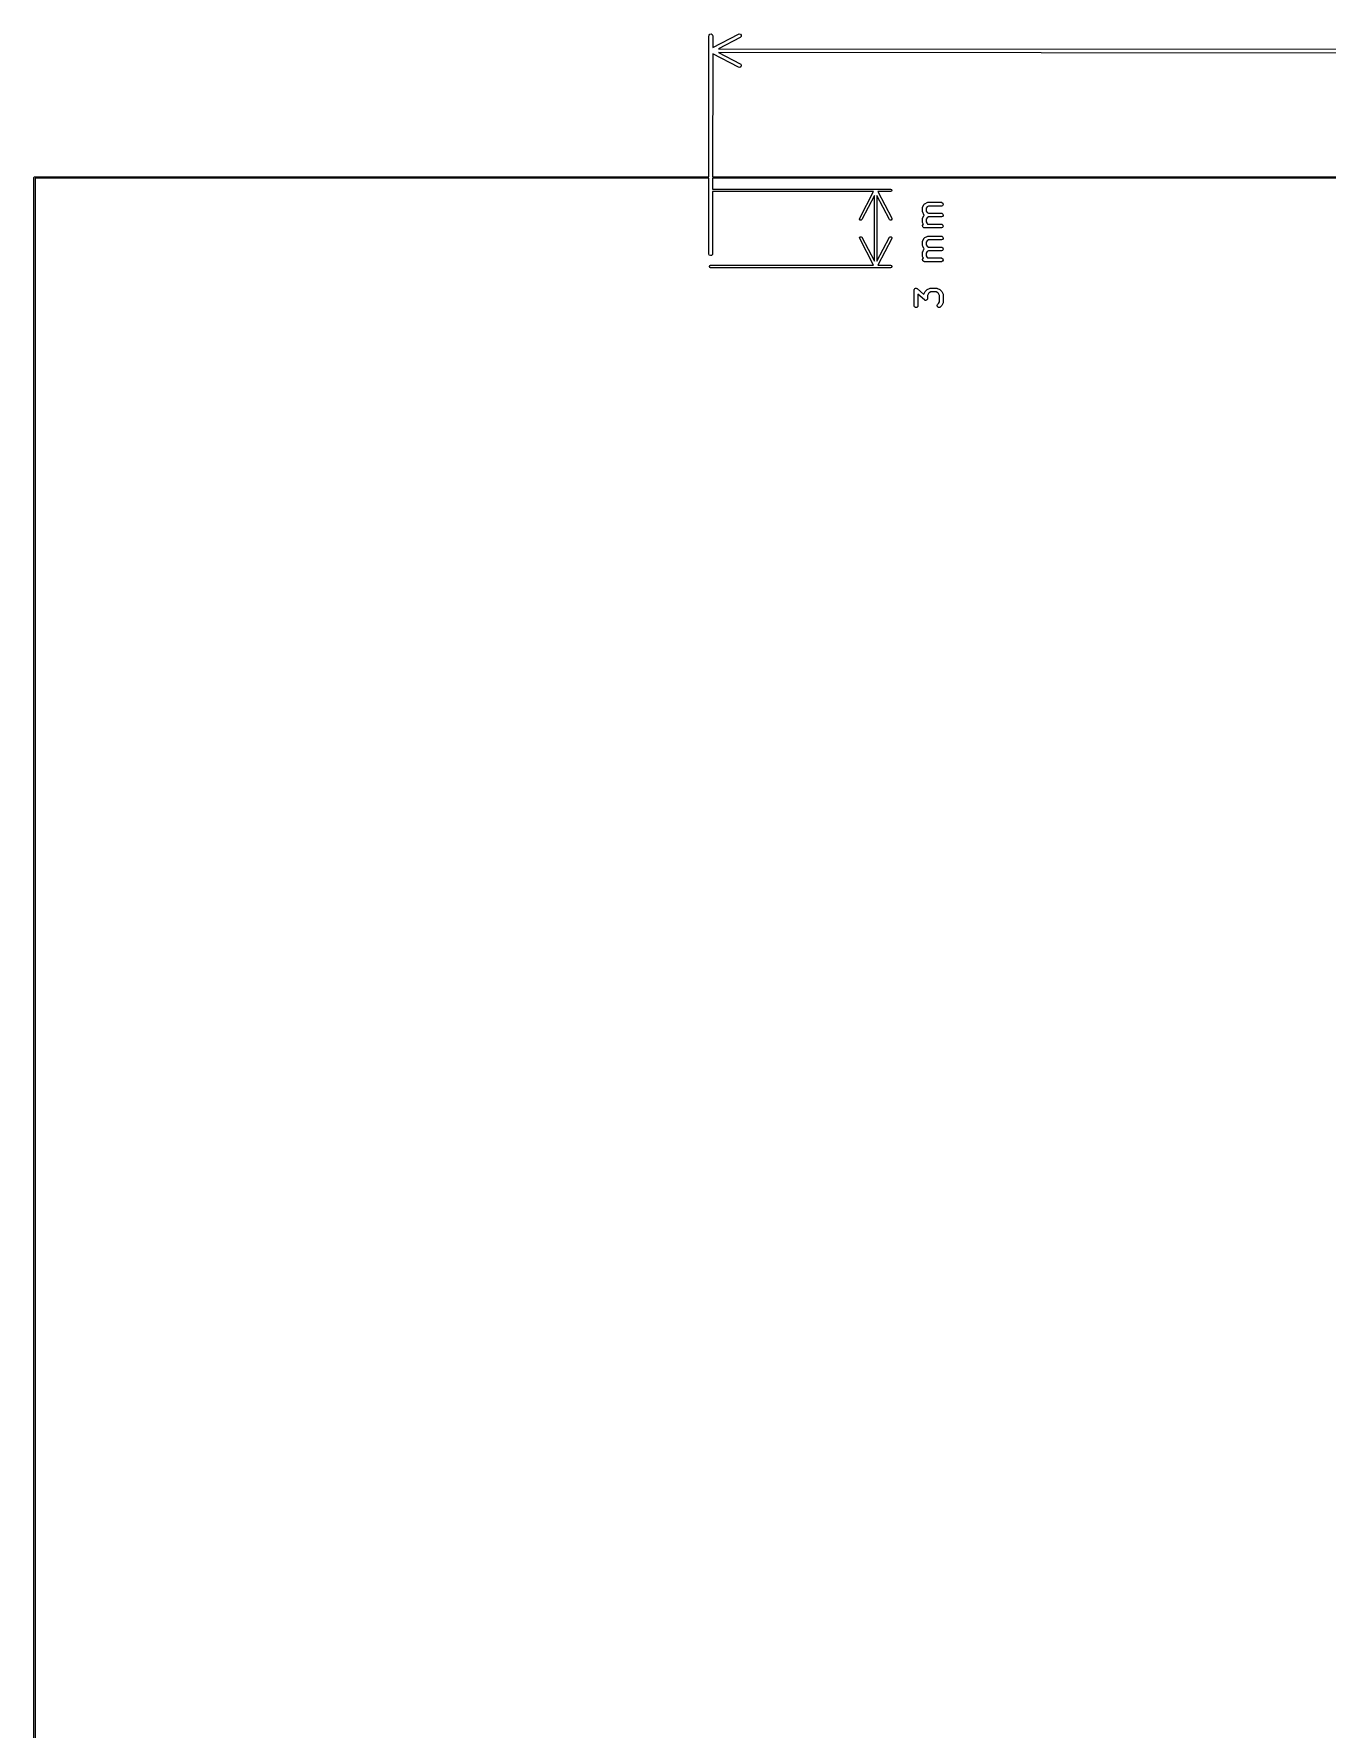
# Model space of a CAD drawing. Extents: x 0.57 to 7.95, y -5.84 to -0.5.
# Drawn here: x 0.604 to 2.609, y -3.174 to -0.545 of the extents above; entities that cross this region are included whole.
import ezdxf

# ---------------------------------------------------------------- set-up
doc = ezdxf.new("R2010")
doc.units = 0
doc.header["$MEASUREMENT"] = 0
doc.layers.add('BLACK', color=7, linetype='CONTINUOUS')

msp = doc.modelspace()

# ---------------------------------------------------------------- linework, layer by layer
at = {"layer": 'BLACK', "linetype": 'CONTINUOUS'}
for p, q in [((1.6507, -0.766732), (1.65087, -0.547776)), ((1.65087, -0.547776), (1.65105, -0.546767)), ((1.65105, -0.546767), (1.65235, -0.545221)), ((1.65235, -0.545221), (1.65434, -0.544871)), ((1.65434, -0.544871), (1.65609, -0.545883)), ((1.65609, -0.545883), (1.65678, -0.547781)), ((1.65677, -0.566003), (1.69682, -0.545194)), ((1.65678, -0.547781), (1.65677, -0.566003)), ((1.69954, -0.550434), (1.66588, -0.567923)), ((1.69682, -0.545194), (1.69779, -0.544886)), ((1.69779, -0.544886), (1.69977, -0.545325)), ((1.7009, -0.548946), (1.69954, -0.550434)), ((1.69977, -0.545325), (1.70099, -0.546928)), ((1.70099, -0.546928), (1.7009, -0.548946)), ((1.65676, -0.575735), (1.65661, -0.766732)), ((1.69678, -0.596607), (1.65676, -0.575735)), ((6.60237, -0.577746), (1.66587, -0.573829)), ((1.66587, -0.573829), (1.69951, -0.591371)), ((1.66588, -0.567923), (6.60237, -0.571841)), ((1.69878, -0.596872), (1.69678, -0.596607)), ((1.70048, -0.595788), (1.69878, -0.596872)), ((1.69951, -0.591371), (1.70032, -0.591996)), ((1.70032, -0.591996), (1.70109, -0.593862)), ((1.70109, -0.593862), (1.70048, -0.595788)), ((0.604134, -0.767717), (0.604422, -0.767021)), ((0.604134, -5.1874), (0.604134, -0.767717)), ((0.604422, -0.767021), (0.605118, -0.766732)), ((0.605118, -0.766732), (1.6507, -0.766732)), ((1.6507, -0.768701), (0.606102, -0.768701)), ((0.606102, -0.768701), (0.606102, -5.18642)), ((1.65061, -0.885824), (1.6507, -0.768701)), ((1.6566, -0.768701), (1.65659, -0.785433)), ((1.65659, -0.785433), (1.93254, -0.785433)), ((3.14709, -0.768701), (1.6566, -0.768701)), ((1.65661, -0.766732), (3.14665, -0.766732)), ((1.93254, -0.785433), (1.93393, -0.78601)), ((1.93393, -0.78601), (1.9345, -0.787402)), ((1.9345, -0.787402), (1.93393, -0.788794)), ((1.65659, -0.78937), (1.65651, -0.885829)), ((1.9062, -0.78937), (1.65659, -0.78937)), ((1.88462, -0.830843), (1.9062, -0.78937)), ((1.90748, -0.795446), (1.88811, -0.832661)), ((1.90748, -0.897467), (1.90748, -0.795446)), ((1.93079, -0.832661), (1.91142, -0.795446)), ((1.91142, -0.795446), (1.91142, -0.897467)), ((1.93254, -0.78937), (1.91269, -0.78937)), ((1.91269, -0.78937), (1.93428, -0.830843)), ((1.93393, -0.788794), (1.93254, -0.78937)), ((1.98204, -0.814586), (1.98222, -0.813576)), ((1.98204, -0.82021), (1.98204, -0.814586)), ((1.98222, -0.813576), (1.98233, -0.81344)), ((1.98233, -0.81344), (1.98235, -0.813265)), ((1.98235, -0.813265), (1.98422, -0.809516)), ((1.98422, -0.809516), (1.98484, -0.808692)), ((1.98484, -0.808692), (1.98524, -0.808516)), ((1.98524, -0.808516), (1.98555, -0.808195)), ((1.98555, -0.808195), (1.98929, -0.80632)), ((1.98907, -0.813037), (1.98794, -0.815283)), ((1.99131, -0.811914), (1.98907, -0.813037)), ((1.98929, -0.80632), (1.99028, -0.806028)), ((1.99028, -0.806028), (1.99045, -0.806069)), ((1.99045, -0.806069), (1.99062, -0.806009)), ((1.99062, -0.806009), (2.01124, -0.806009)), ((2.01124, -0.811914), (1.99131, -0.811914)), ((2.01124, -0.806009), (2.01225, -0.806187)), ((2.01314, -0.811223), (2.01124, -0.811914)), ((2.01225, -0.806187), (2.01379, -0.807485)), ((2.01415, -0.809474), (2.01314, -0.811223)), ((2.01379, -0.807485), (2.01415, -0.809474)), ((1.88448, -0.832344), (1.88462, -0.830843)), ((1.88545, -0.833498), (1.88448, -0.832344)), ((1.88695, -0.833629), (1.88545, -0.833498)), ((1.88811, -0.832661), (1.88695, -0.833629)), ((1.93194, -0.833629), (1.93079, -0.832661)), ((1.93345, -0.833498), (1.93194, -0.833629)), ((1.93441, -0.832344), (1.93345, -0.833498)), ((1.93428, -0.830843), (1.93441, -0.832344)), ((1.9821, -0.820376), (1.98204, -0.82021)), ((1.98204, -0.831459), (1.98222, -0.830449)), ((1.98204, -0.837083), (1.98204, -0.831459)), ((1.9821, -0.837249), (1.98204, -0.837083)), ((1.98206, -0.820548), (1.9821, -0.820376)), ((1.98235, -0.82153), (1.98206, -0.820548)), ((1.98206, -0.83742), (1.9821, -0.837249)), ((1.98235, -0.838403), (1.98206, -0.83742)), ((1.98208, -0.842194), (1.98309, -0.840445)), ((1.98222, -0.830449), (1.98233, -0.830313)), ((1.98233, -0.830313), (1.98235, -0.830138)), ((1.98422, -0.82528), (1.98235, -0.82153)), ((1.98235, -0.830138), (1.98422, -0.826389)), ((1.98333, -0.84036), (1.98235, -0.838403)), ((1.98309, -0.840445), (1.98333, -0.84036)), ((1.98455, -0.825584), (1.98422, -0.82528)), ((1.98422, -0.826389), (1.98465, -0.825819)), ((1.98465, -0.825819), (1.98455, -0.825584)), ((1.98794, -0.815283), (1.98794, -0.819513)), ((1.98794, -0.819513), (1.98907, -0.821759)), ((1.98907, -0.82991), (1.98794, -0.832156)), ((1.98794, -0.832156), (1.98794, -0.836386)), ((1.98794, -0.836386), (1.98929, -0.839083)), ((1.98907, -0.821759), (1.99131, -0.822881)), ((1.99131, -0.828787), (1.98907, -0.82991)), ((1.98929, -0.839083), (1.98996, -0.839754)), ((1.98996, -0.839754), (2.01124, -0.839754)), ((1.99131, -0.822881), (2.01124, -0.822881)), ((2.01124, -0.828787), (1.99131, -0.828787)), ((2.01124, -0.822881), (2.01225, -0.82306)), ((2.01314, -0.828096), (2.01124, -0.828787)), ((2.01124, -0.839754), (2.01225, -0.839932)), ((2.01225, -0.82306), (2.01379, -0.824358)), ((2.01225, -0.839932), (2.01379, -0.841231)), ((2.01415, -0.826347), (2.01314, -0.828096)), ((2.01379, -0.824358), (2.01415, -0.826347)), ((1.88448, -0.860569), (1.88545, -0.859415)), ((1.88462, -0.86207), (1.88448, -0.860569)), ((1.9062, -0.903543), (1.88462, -0.86207)), ((1.88545, -0.859415), (1.88695, -0.859284)), ((1.88695, -0.859284), (1.88811, -0.860252)), ((1.88811, -0.860252), (1.90748, -0.897467)), ((1.91142, -0.897467), (1.93079, -0.860252)), ((1.93428, -0.86207), (1.91269, -0.903543)), ((1.93079, -0.860252), (1.93194, -0.859284)), ((1.93194, -0.859284), (1.93345, -0.859415)), ((1.93345, -0.859415), (1.93441, -0.860569)), ((1.93441, -0.860569), (1.93428, -0.86207)), ((1.98204, -0.867079), (1.98222, -0.866069)), ((1.98204, -0.872703), (1.98204, -0.867079)), ((1.98243, -0.844184), (1.98208, -0.842194)), ((1.98222, -0.866069), (1.98233, -0.865934)), ((1.98233, -0.865934), (1.98235, -0.865759)), ((1.98235, -0.865759), (1.98422, -0.862009)), ((1.98398, -0.845482), (1.98243, -0.844184)), ((1.98499, -0.84566), (1.98398, -0.845482)), ((1.98422, -0.862009), (1.98484, -0.861185)), ((1.98484, -0.861185), (1.98524, -0.861009)), ((2.01124, -0.84566), (1.98499, -0.84566)), ((1.98524, -0.861009), (1.98555, -0.860689)), ((1.98555, -0.860689), (1.98929, -0.858814)), ((1.98907, -0.86553), (1.98794, -0.867776)), ((1.99131, -0.864408), (1.98907, -0.86553)), ((1.98929, -0.858814), (1.99028, -0.858521)), ((1.99028, -0.858521), (1.99045, -0.858562)), ((1.99045, -0.858562), (1.99062, -0.858502)), ((1.99062, -0.858502), (2.01124, -0.858502)), ((2.01124, -0.864408), (1.99131, -0.864408)), ((2.01314, -0.844969), (2.01124, -0.84566)), ((2.01124, -0.858502), (2.01225, -0.85868)), ((2.01314, -0.863717), (2.01124, -0.864408)), ((2.01225, -0.85868), (2.01379, -0.859978)), ((2.01415, -0.84322), (2.01314, -0.844969)), ((2.01415, -0.861968), (2.01314, -0.863717)), ((2.01379, -0.841231), (2.01415, -0.84322)), ((2.01379, -0.859978), (2.01415, -0.861968)), ((1.6513, -0.887723), (1.65061, -0.885824)), ((1.65304, -0.888734), (1.6513, -0.887723)), ((1.65503, -0.888385), (1.65304, -0.888734)), ((1.65633, -0.886839), (1.65503, -0.888385)), ((1.65651, -0.885829), (1.65633, -0.886839)), ((1.9821, -0.872869), (1.98204, -0.872703)), ((1.98204, -0.883952), (1.98222, -0.882942)), ((1.98204, -0.889576), (1.98204, -0.883952)), ((1.9821, -0.889742), (1.98204, -0.889576)), ((1.98206, -0.873041), (1.9821, -0.872869)), ((1.98235, -0.874024), (1.98206, -0.873041)), ((1.98206, -0.889914), (1.9821, -0.889742)), ((1.98235, -0.890897), (1.98206, -0.889914)), ((1.98208, -0.894688), (1.98309, -0.892939)), ((1.98222, -0.882942), (1.98233, -0.882807)), ((1.98233, -0.882807), (1.98235, -0.882631)), ((1.98422, -0.877773), (1.98235, -0.874024)), ((1.98235, -0.882631), (1.98422, -0.878882)), ((1.98333, -0.892853), (1.98235, -0.890897)), ((1.98309, -0.892939), (1.98333, -0.892853)), ((1.98455, -0.878077), (1.98422, -0.877773)), ((1.98422, -0.878882), (1.98465, -0.878312)), ((1.98465, -0.878312), (1.98455, -0.878077)), ((1.98794, -0.867776), (1.98794, -0.872006)), ((1.98794, -0.872006), (1.98907, -0.874252)), ((1.98907, -0.882403), (1.98794, -0.884649)), ((1.98794, -0.884649), (1.98794, -0.888879)), ((1.98794, -0.888879), (1.98929, -0.891577)), ((1.98907, -0.874252), (1.99131, -0.875375)), ((1.99131, -0.88128), (1.98907, -0.882403)), ((1.98929, -0.891577), (1.98996, -0.892248)), ((1.98996, -0.892248), (2.01124, -0.892248)), ((1.99131, -0.875375), (2.01124, -0.875375)), ((2.01124, -0.88128), (1.99131, -0.88128)), ((2.01124, -0.875375), (2.01225, -0.875553)), ((2.01314, -0.88059), (2.01124, -0.88128)), ((2.01124, -0.892248), (2.01225, -0.892426)), ((2.01225, -0.875553), (2.01379, -0.876851)), ((2.01225, -0.892426), (2.01379, -0.893724)), ((2.01415, -0.87884), (2.01314, -0.88059)), ((2.01379, -0.876851), (2.01415, -0.87884)), ((2.01379, -0.893724), (2.01415, -0.895713)), ((1.65157, -0.905512), (1.65215, -0.90412)), ((1.65215, -0.906904), (1.65157, -0.905512)), ((1.65215, -0.90412), (1.65354, -0.903543)), ((1.65354, -0.90748), (1.65215, -0.906904)), ((1.65354, -0.903543), (1.9062, -0.903543)), ((1.90945, -0.90748), (1.65354, -0.90748)), ((1.93254, -0.90748), (1.90945, -0.90748)), ((1.91269, -0.903543), (1.93254, -0.903543)), ((1.93254, -0.903543), (1.93393, -0.90412)), ((1.93393, -0.906904), (1.93254, -0.90748)), ((1.93393, -0.90412), (1.9345, -0.905512)), ((1.9345, -0.905512), (1.93393, -0.906904)), ((1.98243, -0.896677), (1.98208, -0.894688)), ((1.98398, -0.897975), (1.98243, -0.896677)), ((1.98499, -0.898153), (1.98398, -0.897975)), ((2.01124, -0.898153), (1.98499, -0.898153)), ((2.01314, -0.897462), (2.01124, -0.898153)), ((2.01415, -0.895713), (2.01314, -0.897462)), ((1.96891, -0.94207), (1.96899, -0.941632)), ((1.96891, -0.966442), (1.96891, -0.94207)), ((1.96897, -0.941497), (1.96903, -0.941392)), ((1.96899, -0.941632), (1.96897, -0.941497)), ((1.96903, -0.941392), (1.96909, -0.94106)), ((1.96909, -0.94106), (1.9696, -0.94045)), ((1.9696, -0.94045), (1.97002, -0.939769)), ((1.97002, -0.939769), (1.97024, -0.939693)), ((1.97024, -0.939693), (1.97039, -0.939513)), ((1.97039, -0.939513), (1.97117, -0.939374)), ((1.97117, -0.939374), (1.97193, -0.939118)), ((1.97193, -0.939118), (1.97215, -0.939203)), ((1.97215, -0.939203), (1.97238, -0.939162)), ((1.97238, -0.939162), (1.97307, -0.93956)), ((1.97307, -0.93956), (1.97381, -0.939848)), ((1.97381, -0.939848), (1.98405, -0.948804)), ((1.98422, -0.948248), (1.9861, -0.944499)), ((1.9861, -0.944499), (1.98663, -0.94379)), ((1.98663, -0.94379), (1.98665, -0.943731)), ((1.98665, -0.943731), (1.98853, -0.941857)), ((1.98853, -0.941857), (1.98925, -0.94135)), ((1.98925, -0.94135), (1.98929, -0.941303)), ((1.98929, -0.941303), (1.99304, -0.939429)), ((1.99506, -0.945022), (1.99236, -0.946371)), ((1.99304, -0.939429), (1.99403, -0.939136)), ((1.99403, -0.939136), (1.9942, -0.939177)), ((1.9942, -0.939177), (1.99436, -0.939117)), ((1.99436, -0.939117), (2.00374, -0.939117)), ((2.00304, -0.945022), (1.99506, -0.945022)), ((2.00574, -0.946371), (2.00304, -0.945022)), ((2.00374, -0.939117), (2.00475, -0.939295)), ((2.00475, -0.939295), (2.00488, -0.939409)), ((2.00488, -0.939409), (2.00506, -0.939429)), ((2.00506, -0.939429), (2.00881, -0.941303)), ((2.00881, -0.941303), (2.00952, -0.941829)), ((2.00952, -0.941829), (2.00958, -0.941857)), ((2.00958, -0.941857), (2.01145, -0.943731)), ((2.01145, -0.943731), (2.01196, -0.944454)), ((2.01196, -0.944454), (2.012, -0.944499)), ((2.012, -0.944499), (2.01388, -0.948248)), ((1.96961, -0.96834), (1.96891, -0.966442)), ((1.97135, -0.96935), (1.96961, -0.96834)), ((1.97334, -0.968999), (1.97135, -0.96935)), ((1.97464, -0.967452), (1.97334, -0.968999)), ((1.97482, -0.966442), (1.97464, -0.967452)), ((1.98492, -0.957415), (1.97482, -0.948577)), ((1.97482, -0.948577), (1.97482, -0.966442)), ((1.98405, -0.948804), (1.98409, -0.948559)), ((1.98409, -0.948559), (1.9842, -0.948424)), ((1.9842, -0.948424), (1.98422, -0.948248)), ((1.98566, -0.957703), (1.98492, -0.957415)), ((1.98635, -0.958101), (1.98566, -0.957703)), ((1.98658, -0.95806), (1.98635, -0.958101)), ((1.9868, -0.958145), (1.98658, -0.95806)), ((1.98756, -0.957888), (1.9868, -0.958145)), ((1.98834, -0.95775), (1.98756, -0.957888)), ((1.98849, -0.95757), (1.98834, -0.95775)), ((1.98872, -0.957494), (1.98849, -0.95757)), ((1.98913, -0.956813), (1.98872, -0.957494)), ((1.98964, -0.956203), (1.98913, -0.956813)), ((1.9897, -0.955871), (1.98964, -0.956203)), ((1.98976, -0.955766), (1.9897, -0.955871)), ((1.98982, -0.955193), (1.98974, -0.95563)), ((1.98974, -0.95563), (1.98976, -0.955766)), ((1.99117, -0.947568), (1.98982, -0.950266)), ((1.98982, -0.950266), (1.98982, -0.955193)), ((1.99236, -0.946371), (1.99117, -0.947568)), ((2.00455, -0.966184), (2.0054, -0.964354)), ((2.00507, -0.968135), (2.00455, -0.966184)), ((2.00672, -0.969294), (2.00507, -0.968135)), ((2.0054, -0.964354), (2.00694, -0.962818)), ((2.00694, -0.947568), (2.00574, -0.946371)), ((2.00874, -0.969118), (2.00672, -0.969294)), ((2.00828, -0.950266), (2.00694, -0.947568)), ((2.00694, -0.962818), (2.00828, -0.96012)), ((2.00828, -0.96012), (2.00828, -0.950266)), ((2.00958, -0.96853), (2.00874, -0.969118)), ((2.01145, -0.966655), (2.00958, -0.96853)), ((2.01148, -0.966596), (2.01145, -0.966655)), ((2.012, -0.965887), (2.01148, -0.966596)), ((2.01388, -0.962138), (2.012, -0.965887)), ((2.01388, -0.948248), (2.01417, -0.949231)), ((2.0139, -0.961963), (2.01388, -0.962138)), ((2.01401, -0.961827), (2.0139, -0.961963)), ((2.01419, -0.960817), (2.01401, -0.961827)), ((2.01417, -0.949231), (2.01413, -0.949403)), ((2.01413, -0.949403), (2.01419, -0.949569)), ((2.01419, -0.949569), (2.01419, -0.960817))]:
    msp.add_line(p, q, dxfattribs=at)

doc.saveas('drawing.dxf')
